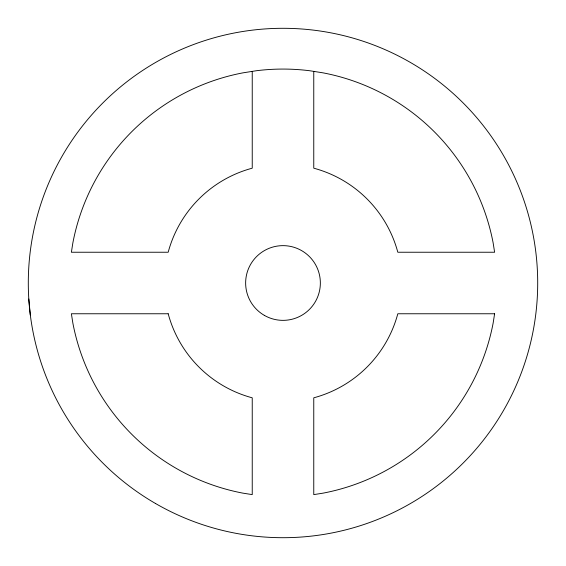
<?xml version="1.0" encoding="UTF-8"?>
<svg xmlns="http://www.w3.org/2000/svg" width="566" height="566" viewBox="0 0 566 566"><rect width="100%" height="100%" fill="white"/><g stroke="black" fill="none" stroke-linecap="round" stroke-linejoin="round"><path stroke-width="0.85" d="M28.802 298.99L30.309 314.922M313.762 71.387L313.762 168.187A118.86 118.86 0 0 1 397.813 252.238L494.613 252.238L493.142 242.913A213.927 213.927 0 0 0 323.087 72.858L309.814 70.757A213.927 213.927 0 0 0 256.186 70.757L242.913 72.858A213.927 213.927 0 0 0 72.858 242.913L71.387 252.238L168.187 252.238A118.86 118.86 0 0 1 252.238 168.187L252.238 71.387M494.613 313.762L493.142 323.087A213.927 213.927 0 0 1 323.087 493.142L313.762 494.613L313.762 397.813A118.86 118.86 0 0 0 397.813 313.762L494.613 313.762M168.187 313.762L71.387 313.762L72.858 323.087A213.927 213.927 0 0 0 242.913 493.142L252.238 494.613L252.238 397.813A118.86 118.86 0 0 1 168.187 313.762M155.65 503.577A254.7 254.7 0 0 0 537.7 283A254.7 254.7 0 0 0 155.65 62.423A254.7 254.7 0 0 0 155.65 503.577M264.322 315.354A37.356 37.356 0 0 0 320.356 283A37.356 37.356 0 0 0 264.322 250.646A37.356 37.356 0 0 0 264.322 315.354"/></g></svg>
